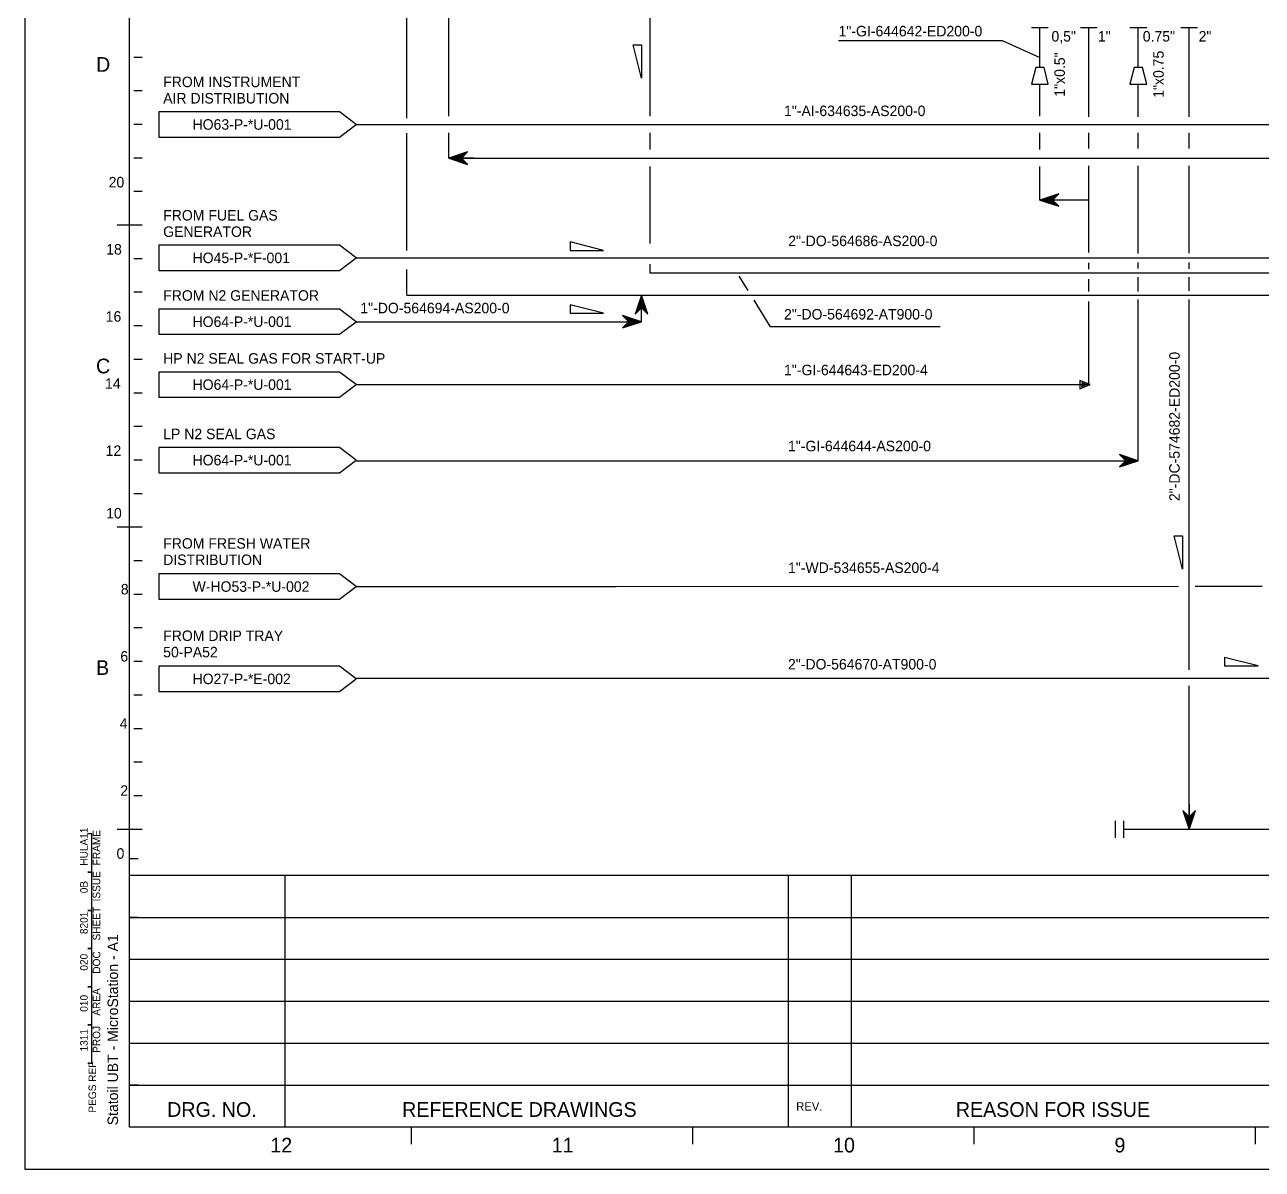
# Model space of a CAD drawing. Extents: x 0 to 840, y 0 to 594.
# Drawn here: x 0 to 295, y 0 to 272.8 of the extents above; entities that cross this region are included whole.
import ezdxf

# ---------------------------------------------------------------- set-up
doc = ezdxf.new("R2010")
doc.units = 0
for name, color, linetype in [('01-LIN-025-A', 7, 'Continuous'), ('08-LIN-050-A', 7, 'Continuous'), ('15-LIN-025-PHAN', 7, 'Continuous'), ('18-LIN-025-SP', 7, 'Continuous'), ('34-TXT-018', 7, 'Continuous'), ('35-TXT-025', 7, 'Continuous'), ('39-TXT-100', 7, 'Continuous'), ('40-', 7, 'Continuous'), ('43-', 7, 'Continuous'), ('45-', 7, 'Continuous')]:
    doc.layers.add(name, color=color, linetype=linetype)

msp = doc.modelspace()

# ---------------------------------------------------------------- linework, layer by layer
at = {"layer": '01-LIN-025-A'}
for p, q in [((194, 269), (233, 269)), ((233, 269), (242, 265)), ((172.42, 209.43), (170.3, 212.83)), ((177.81, 200.77), (173.85, 207.14)), ((218.22, 200.77), (177.81, 200.77))]:
    msp.add_line(p, q, dxfattribs=at)
for points in [[(244, 272), (240, 272)], [(255.64, 272), (251.64, 272)], [(267.46, 272), (263.46, 272)], [(279.56, 272), (275.56, 272)], [(241, 262.57), (240, 258.57)], [(243, 262.57), (241, 262.57)], [(244, 258.57), (243, 262.57)], [(264.46, 262.57), (263.46, 258.57)], [(266.46, 262.57), (264.46, 262.57)], [(267.46, 258.57), (266.46, 262.57)], [(240, 258.57), (244, 258.57)], [(263.46, 258.57), (267.46, 258.57)], [(75, 252), (32, 252)], [(32, 252), (32, 246)], [(79, 249), (75, 252)], [(75, 246), (79, 249)], [(32, 246), (75, 246)], [(105.58, 239.5), (104.08, 241), (105.58, 242.5), (101.08, 241), (105.58, 239.5)], [(103.88, 241.93), (103.88, 240.07)], [(103.98, 241.97), (103.98, 240.03)], [(104.08, 242), (104.08, 241)], [(104.18, 242.03), (104.18, 241.1)], [(104.28, 242.07), (104.28, 241.2)], [(104.38, 242.1), (104.38, 241.3)], [(104.48, 242.13), (104.48, 241.4)], [(104.58, 242.17), (104.58, 241.5)], [(104.68, 242.2), (104.68, 241.6)], [(104.78, 242.23), (104.78, 241.7)], [(104.88, 242.27), (104.88, 241.8)], [(104.98, 242.3), (104.98, 241.9)], [(105.08, 242.33), (105.08, 242)], [(105.18, 242.37), (105.18, 242.1)], [(105.28, 242.4), (105.28, 242.2)], [(105.38, 242.43), (105.38, 242.3)], [(105.48, 242.47), (105.48, 242.4)], [(107.08, 241), (101.08, 241)], [(101.18, 241.03), (101.18, 240.97)], [(101.28, 241.07), (101.28, 240.93)], [(101.38, 241.1), (101.38, 240.9)], [(101.48, 241.13), (101.48, 240.87)], [(101.58, 241.17), (101.58, 240.83)], [(101.68, 241.2), (101.68, 240.8)], [(101.78, 241.23), (101.78, 240.77)], [(101.88, 241.27), (101.88, 240.73)], [(101.98, 241.3), (101.98, 240.7)], [(102.08, 241.33), (102.08, 240.67)], [(102.18, 241.37), (102.18, 240.63)], [(102.28, 241.4), (102.28, 240.6)], [(102.38, 241.43), (102.38, 240.57)], [(102.48, 241.47), (102.48, 240.53)], [(102.58, 241.5), (102.58, 240.5)], [(102.68, 241.53), (102.68, 240.47)], [(102.78, 241.57), (102.78, 240.43)], [(102.88, 241.6), (102.88, 240.4)], [(102.98, 241.63), (102.98, 240.37)], [(103.08, 241.67), (103.08, 240.33)], [(103.18, 241.7), (103.18, 240.3)], [(103.28, 241.73), (103.28, 240.27)], [(103.38, 241.77), (103.38, 240.23)], [(103.48, 241.8), (103.48, 240.2)], [(103.58, 241.83), (103.58, 240.17)], [(103.68, 241.87), (103.68, 240.13)], [(103.78, 241.9), (103.78, 240.1)], [(104.08, 241), (104.08, 240)], [(104.18, 240.9), (104.18, 239.97)], [(104.28, 240.8), (104.28, 239.93)], [(104.38, 240.7), (104.38, 239.9)], [(104.48, 240.6), (104.48, 239.87)], [(104.58, 240.5), (104.58, 239.83)], [(104.68, 240.4), (104.68, 239.8)], [(104.78, 240.3), (104.78, 239.77)], [(104.88, 240.2), (104.88, 239.73)], [(104.98, 240.1), (104.98, 239.7)], [(105.08, 240), (105.08, 239.67)], [(105.18, 239.9), (105.18, 239.63)], [(105.28, 239.8), (105.28, 239.6)], [(105.38, 239.7), (105.38, 239.57)], [(105.48, 239.6), (105.48, 239.53)], [(246.5, 229.5), (245, 231), (246.5, 232.5), (242, 231), (246.5, 229.5)], [(248, 231), (242, 231)], [(242.1, 231.03), (242.1, 230.97)], [(242.2, 231.07), (242.2, 230.93)], [(242.3, 231.1), (242.3, 230.9)], [(242.4, 231.13), (242.4, 230.87)], [(242.5, 231.17), (242.5, 230.83)], [(242.6, 231.2), (242.6, 230.8)], [(242.7, 231.23), (242.7, 230.77)], [(242.8, 231.27), (242.8, 230.73)], [(242.9, 231.3), (242.9, 230.7)], [(243, 231.33), (243, 230.67)], [(243.1, 231.37), (243.1, 230.63)], [(243.2, 231.4), (243.2, 230.6)], [(243.3, 231.43), (243.3, 230.57)], [(243.4, 231.47), (243.4, 230.53)], [(243.5, 231.5), (243.5, 230.5)], [(243.6, 231.53), (243.6, 230.47)], [(243.7, 231.57), (243.7, 230.43)], [(243.8, 231.6), (243.8, 230.4)], [(243.9, 231.63), (243.9, 230.37)], [(244, 231.67), (244, 230.33)], [(244.1, 231.7), (244.1, 230.3)], [(244.2, 231.73), (244.2, 230.27)], [(244.3, 231.77), (244.3, 230.23)], [(244.4, 231.8), (244.4, 230.2)], [(244.5, 231.83), (244.5, 230.17)], [(244.6, 231.87), (244.6, 230.13)], [(244.7, 231.9), (244.7, 230.1)], [(244.8, 231.93), (244.8, 230.07)], [(244.9, 231.97), (244.9, 230.03)], [(245, 232), (245, 231)], [(245, 231), (245, 230)], [(245.1, 232.03), (245.1, 231.1)], [(245.1, 230.9), (245.1, 229.97)], [(245.2, 232.07), (245.2, 231.2)], [(245.2, 230.8), (245.2, 229.93)], [(245.3, 232.1), (245.3, 231.3)], [(245.3, 230.7), (245.3, 229.9)], [(245.4, 232.13), (245.4, 231.4)], [(245.4, 230.6), (245.4, 229.87)], [(245.5, 232.17), (245.5, 231.5)], [(245.5, 230.5), (245.5, 229.83)], [(245.6, 232.2), (245.6, 231.6)], [(245.6, 230.4), (245.6, 229.8)], [(245.7, 232.23), (245.7, 231.7)], [(245.7, 230.3), (245.7, 229.77)], [(245.8, 232.27), (245.8, 231.8)], [(245.8, 230.2), (245.8, 229.73)], [(245.9, 232.3), (245.9, 231.9)], [(246, 232.33), (246, 232)], [(246.1, 232.37), (246.1, 232.1)], [(246.2, 232.4), (246.2, 232.2)], [(246.3, 232.43), (246.3, 232.3)], [(246.4, 232.47), (246.4, 232.4)], [(245.9, 230.1), (245.9, 229.7)], [(246, 230), (246, 229.67)], [(246.1, 229.9), (246.1, 229.63)], [(246.2, 229.8), (246.2, 229.6)], [(246.3, 229.7), (246.3, 229.57)], [(246.4, 229.6), (246.4, 229.53)], [(75, 220.21), (32, 220.21)], [(32, 220.21), (32, 214.21)], [(79, 217.21), (75, 220.21)], [(75, 214.21), (79, 217.21)], [(32, 214.21), (75, 214.21)], [(145.5, 203.81), (147, 205.31), (148.5, 203.81), (147, 208.31), (145.5, 203.81)], [(147.6, 206.51), (146.4, 206.51)], [(147.57, 206.61), (146.43, 206.61)], [(147.53, 206.71), (146.47, 206.71)], [(147.5, 206.81), (146.5, 206.81)], [(147.47, 206.91), (146.53, 206.91)], [(147.43, 207.01), (146.57, 207.01)], [(147.4, 207.11), (146.6, 207.11)], [(147.37, 207.21), (146.63, 207.21)], [(147.33, 207.31), (146.67, 207.31)], [(147.3, 207.41), (146.7, 207.41)], [(147.27, 207.51), (146.73, 207.51)], [(147.23, 207.61), (146.77, 207.61)], [(147.2, 207.71), (146.8, 207.71)], [(147.17, 207.81), (146.83, 207.81)], [(147.13, 207.91), (146.87, 207.91)], [(147.1, 208.01), (146.9, 208.01)], [(147.07, 208.11), (146.93, 208.11)], [(147.03, 208.21), (146.97, 208.21)], [(147, 202.31), (147, 208.31)], [(75, 205), (32, 205)], [(32, 205), (32, 199)], [(79, 202), (75, 205)], [(145.6, 203.91), (145.53, 203.91)], [(145.7, 204.01), (145.57, 204.01)], [(145.8, 204.11), (145.6, 204.11)], [(145.9, 204.21), (145.63, 204.21)], [(146, 204.31), (145.67, 204.31)], [(146.1, 204.41), (145.7, 204.41)], [(146.2, 204.51), (145.73, 204.51)], [(146.3, 204.61), (145.77, 204.61)], [(146.4, 204.71), (145.8, 204.71)], [(146.5, 204.81), (145.83, 204.81)], [(146.6, 204.91), (145.87, 204.91)], [(146.7, 205.01), (145.9, 205.01)], [(146.8, 205.11), (145.93, 205.11)], [(146.9, 205.21), (145.97, 205.21)], [(147, 205.31), (146, 205.31)], [(147.97, 205.41), (146.03, 205.41)], [(147.93, 205.51), (146.07, 205.51)], [(147.9, 205.61), (146.1, 205.61)], [(147.87, 205.71), (146.13, 205.71)], [(147.83, 205.81), (146.17, 205.81)], [(147.8, 205.91), (146.2, 205.91)], [(147.77, 206.01), (146.23, 206.01)], [(147.73, 206.11), (146.27, 206.11)], [(147.7, 206.21), (146.3, 206.21)], [(147.67, 206.31), (146.33, 206.31)], [(147.63, 206.41), (146.37, 206.41)], [(148, 205.31), (147, 205.31)], [(148.03, 205.21), (147.1, 205.21)], [(148.07, 205.11), (147.2, 205.11)], [(148.1, 205.01), (147.3, 205.01)], [(148.13, 204.91), (147.4, 204.91)], [(148.17, 204.81), (147.5, 204.81)], [(148.2, 204.71), (147.6, 204.71)], [(148.23, 204.61), (147.7, 204.61)], [(148.27, 204.51), (147.8, 204.51)], [(148.3, 204.41), (147.9, 204.41)], [(148.33, 204.31), (148, 204.31)], [(148.37, 204.21), (148.1, 204.21)], [(148.4, 204.11), (148.2, 204.11)], [(148.43, 204.01), (148.3, 204.01)], [(148.47, 203.91), (148.4, 203.91)], [(75, 199), (79, 202)], [(141, 202), (147, 202)], [(142.5, 203.5), (144, 202), (142.5, 200.5), (147, 202), (142.5, 203.5)], [(142.6, 203.4), (142.6, 203.47)], [(142.6, 200.53), (142.6, 200.6)], [(142.7, 203.3), (142.7, 203.43)], [(142.7, 200.57), (142.7, 200.7)], [(142.8, 203.2), (142.8, 203.4)], [(142.8, 200.6), (142.8, 200.8)], [(142.9, 203.1), (142.9, 203.37)], [(142.9, 200.63), (142.9, 200.9)], [(143, 203), (143, 203.33)], [(143, 200.67), (143, 201)], [(143.1, 202.9), (143.1, 203.3)], [(143.1, 200.7), (143.1, 201.1)], [(143.2, 202.8), (143.2, 203.27)], [(143.2, 200.73), (143.2, 201.2)], [(143.3, 202.7), (143.3, 203.23)], [(143.3, 200.77), (143.3, 201.3)], [(143.4, 202.6), (143.4, 203.2)], [(143.4, 200.8), (143.4, 201.4)], [(143.5, 202.5), (143.5, 203.17)], [(143.5, 200.83), (143.5, 201.5)], [(143.6, 202.4), (143.6, 203.13)], [(143.6, 200.87), (143.6, 201.6)], [(143.7, 202.3), (143.7, 203.1)], [(143.7, 200.9), (143.7, 201.7)], [(143.8, 202.2), (143.8, 203.07)], [(143.8, 200.93), (143.8, 201.8)], [(143.9, 202.1), (143.9, 203.03)], [(143.9, 200.97), (143.9, 201.9)], [(144, 202), (144, 203)], [(144, 201), (144, 202)], [(144.1, 201.03), (144.1, 202.97)], [(144.2, 201.07), (144.2, 202.93)], [(144.3, 201.1), (144.3, 202.9)], [(144.4, 201.13), (144.4, 202.87)], [(144.5, 201.17), (144.5, 202.83)], [(144.6, 201.2), (144.6, 202.8)], [(144.7, 201.23), (144.7, 202.77)], [(144.8, 201.27), (144.8, 202.73)], [(144.9, 201.3), (144.9, 202.7)], [(145, 201.33), (145, 202.67)], [(145.1, 201.37), (145.1, 202.63)], [(145.2, 201.4), (145.2, 202.6)], [(145.3, 201.43), (145.3, 202.57)], [(145.4, 201.47), (145.4, 202.53)], [(145.5, 201.5), (145.5, 202.5)], [(145.6, 201.53), (145.6, 202.47)], [(145.7, 201.57), (145.7, 202.43)], [(145.8, 201.6), (145.8, 202.4)], [(145.9, 201.63), (145.9, 202.37)], [(146, 201.67), (146, 202.33)], [(146.1, 201.7), (146.1, 202.3)], [(146.2, 201.73), (146.2, 202.27)], [(146.3, 201.77), (146.3, 202.23)], [(146.4, 201.8), (146.4, 202.2)], [(146.5, 201.83), (146.5, 202.17)], [(146.6, 201.87), (146.6, 202.13)], [(146.7, 201.9), (146.7, 202.1)], [(146.8, 201.93), (146.8, 202.07)], [(146.9, 201.97), (146.9, 202.03)], [(32, 199), (75, 199)], [(75, 190), (32, 190)], [(32, 190), (32, 184)], [(79, 187), (75, 190)], [(75, 184), (79, 187)], [(249, 187), (252, 187)], [(252, 187.5), (253.25, 187), (252, 186.5)], [(252, 186.5), (252.2, 187), (252, 187.5)], [(32, 184), (75, 184)], [(75, 172), (32, 172)], [(32, 172), (32, 166)], [(79, 169), (75, 172)], [(75, 166), (79, 169)], [(259.46, 168.87), (265.46, 168.87)], [(260.96, 170.37), (262.46, 168.87), (260.96, 167.37), (265.46, 168.87), (260.96, 170.37)], [(261.06, 170.27), (261.06, 170.34)], [(261.16, 170.17), (261.16, 170.3)], [(261.26, 170.07), (261.26, 170.27)], [(261.36, 169.97), (261.36, 170.24)], [(261.46, 169.87), (261.46, 170.2)], [(261.56, 169.77), (261.56, 170.17)], [(261.66, 169.67), (261.66, 170.14)], [(261.76, 169.57), (261.76, 170.1)], [(261.76, 167.64), (261.76, 168.17)], [(261.86, 169.47), (261.86, 170.07)], [(261.86, 167.67), (261.86, 168.27)], [(261.96, 169.37), (261.96, 170.04)], [(261.96, 167.7), (261.96, 168.37)], [(262.06, 169.27), (262.06, 170)], [(262.06, 167.74), (262.06, 168.47)], [(262.16, 169.17), (262.16, 169.97)], [(262.16, 167.77), (262.16, 168.57)], [(262.26, 169.07), (262.26, 169.94)], [(262.26, 167.8), (262.26, 168.67)], [(262.36, 168.97), (262.36, 169.9)], [(262.36, 167.84), (262.36, 168.77)], [(262.46, 168.87), (262.46, 169.87)], [(262.46, 167.87), (262.46, 168.87)], [(262.56, 167.9), (262.56, 169.84)], [(262.66, 167.94), (262.66, 169.8)], [(262.76, 167.97), (262.76, 169.77)], [(262.86, 168), (262.86, 169.74)], [(262.96, 168.04), (262.96, 169.7)], [(263.06, 168.07), (263.06, 169.67)], [(263.16, 168.1), (263.16, 169.64)], [(263.26, 168.14), (263.26, 169.6)], [(263.36, 168.17), (263.36, 169.57)], [(263.46, 168.2), (263.46, 169.54)], [(263.56, 168.24), (263.56, 169.5)], [(263.66, 168.27), (263.66, 169.47)], [(263.76, 168.3), (263.76, 169.44)], [(263.86, 168.34), (263.86, 169.4)], [(263.96, 168.37), (263.96, 169.37)], [(264.06, 168.4), (264.06, 169.34)], [(264.16, 168.44), (264.16, 169.3)], [(264.26, 168.47), (264.26, 169.27)], [(264.36, 168.5), (264.36, 169.24)], [(264.46, 168.54), (264.46, 169.2)], [(264.56, 168.57), (264.56, 169.17)], [(264.66, 168.6), (264.66, 169.14)], [(264.76, 168.64), (264.76, 169.1)], [(264.86, 168.67), (264.86, 169.07)], [(264.96, 168.7), (264.96, 169.04)], [(265.06, 168.74), (265.06, 169)], [(265.16, 168.77), (265.16, 168.97)], [(265.26, 168.8), (265.26, 168.94)], [(265.36, 168.84), (265.36, 168.9)], [(32, 166), (75, 166)], [(261.06, 167.4), (261.06, 167.47)], [(261.16, 167.44), (261.16, 167.57)], [(261.26, 167.47), (261.26, 167.67)], [(261.36, 167.5), (261.36, 167.77)], [(261.46, 167.54), (261.46, 167.87)], [(261.56, 167.57), (261.56, 167.97)], [(261.66, 167.6), (261.66, 168.07)], [(75, 141.87), (32, 141.87)], [(32, 141.87), (32, 135.87)], [(79, 138.87), (75, 141.87)], [(75, 135.87), (79, 138.87)], [(32, 135.87), (75, 135.87)], [(75, 119.87), (32, 119.87)], [(32, 119.87), (32, 113.87)], [(79, 116.87), (75, 119.87)], [(75, 113.87), (79, 116.87)], [(32, 113.87), (75, 113.87)], [(277.56, 87), (277.56, 81)], [(260, 79), (260, 83)], [(262, 79), (262, 83)], [(279.06, 85.5), (277.56, 84), (276.06, 85.5), (277.56, 81), (279.06, 85.5)], [(276.09, 85.4), (276.16, 85.4)], [(276.12, 85.3), (276.26, 85.3)], [(276.16, 85.2), (276.36, 85.2)], [(276.19, 85.1), (276.46, 85.1)], [(276.22, 85), (276.56, 85)], [(276.26, 84.9), (276.66, 84.9)], [(276.29, 84.8), (276.76, 84.8)], [(276.32, 84.7), (276.86, 84.7)], [(276.36, 84.6), (276.96, 84.6)], [(276.39, 84.5), (277.06, 84.5)], [(276.42, 84.4), (277.16, 84.4)], [(276.46, 84.3), (277.26, 84.3)], [(276.49, 84.2), (277.36, 84.2)], [(276.52, 84.1), (277.46, 84.1)], [(276.56, 84), (277.56, 84)], [(276.59, 83.9), (278.52, 83.9)], [(276.62, 83.8), (278.49, 83.8)], [(276.66, 83.7), (278.46, 83.7)], [(276.69, 83.6), (278.42, 83.6)], [(276.72, 83.5), (278.39, 83.5)], [(276.76, 83.4), (278.36, 83.4)], [(276.79, 83.3), (278.32, 83.3)], [(276.82, 83.2), (278.29, 83.2)], [(276.86, 83.1), (278.26, 83.1)], [(276.89, 83), (278.22, 83)], [(276.92, 82.9), (278.19, 82.9)], [(276.96, 82.8), (278.16, 82.8)], [(276.99, 82.7), (278.12, 82.7)], [(277.56, 84), (278.56, 84)], [(277.66, 84.1), (278.59, 84.1)], [(277.76, 84.2), (278.62, 84.2)], [(277.86, 84.3), (278.66, 84.3)], [(277.96, 84.4), (278.69, 84.4)], [(278.06, 84.5), (278.72, 84.5)], [(278.16, 84.6), (278.76, 84.6)], [(278.26, 84.7), (278.79, 84.7)], [(278.36, 84.8), (278.82, 84.8)], [(278.46, 84.9), (278.86, 84.9)], [(278.56, 85), (278.89, 85)], [(278.66, 85.1), (278.92, 85.1)], [(278.76, 85.2), (278.96, 85.2)], [(278.86, 85.3), (278.99, 85.3)], [(278.96, 85.4), (279.02, 85.4)], [(277.02, 82.6), (278.09, 82.6)], [(277.06, 82.5), (278.06, 82.5)], [(277.09, 82.4), (278.02, 82.4)], [(277.12, 82.3), (277.99, 82.3)], [(277.16, 82.2), (277.96, 82.2)], [(277.19, 82.1), (277.92, 82.1)], [(277.22, 82), (277.89, 82)], [(277.26, 81.9), (277.86, 81.9)], [(277.29, 81.8), (277.82, 81.8)], [(277.32, 81.7), (277.79, 81.7)], [(277.36, 81.6), (277.76, 81.6)], [(277.39, 81.5), (277.72, 81.5)], [(277.42, 81.4), (277.69, 81.4)], [(277.46, 81.3), (277.66, 81.3)], [(277.49, 81.2), (277.62, 81.2)], [(277.52, 81.1), (277.59, 81.1)]]:
    msp.add_lwpolyline(points, dxfattribs=at)
for points in [[(145, 268), (147, 268), (147, 260)], [(130, 221), (130, 219), (138, 219)], [(130, 206), (130, 204), (138, 204)], [(251.5, 188), (251.5, 186), (254, 187)], [(274, 151), (276, 151), (276, 143)], [(286, 122), (286, 120), (294, 120)]]:
    msp.add_lwpolyline(points, close=True, dxfattribs=at)
at = {"layer": '08-LIN-050-A'}
for p, q in [((91.11, 250.54), (91.11, 283)), ((101.08, 251), (101.08, 283)), ((149, 283), (149, 251)), ((242, 262.57), (242, 272)), ((265.46, 262.57), (265.46, 272)), ((277.56, 250.84), (277.56, 272)), ((242, 251), (242, 258.57)), ((265.46, 250.84), (265.46, 258.57)), ((79, 249), (535, 249)), ((91.11, 219), (91.11, 246.97)), ((101.08, 241), (101.08, 247)), ((149, 247), (149, 243)), ((242, 243), (242, 247)), ((265.46, 243.24), (265.46, 246.98)), ((277.56, 243.24), (277.56, 246.98)), ((101.08, 241), (319.13, 241)), ((149, 239), (149, 233)), ((242, 231), (242, 239)), ((265.46, 218.29), (265.46, 239.15)), ((277.56, 218.34), (277.56, 239.15)), ((149, 233), (149, 220.62)), ((253.64, 231), (242, 231)), ((79, 217.21), (544.51, 217.21)), ((149, 215.68), (149, 213.66)), ((265.46, 214.66), (265.46, 216.13)), ((277.56, 214.61), (277.56, 216.13)), ((91.11, 208.31), (91.11, 214.41)), ((149, 213.66), (541.02, 213.66)), ((265.46, 209.18), (265.46, 212.6)), ((277.56, 209.39), (277.56, 212.6)), ((91.11, 208.31), (537.16, 208.31)), ((147, 202), (147, 208.31)), ((265.46, 168.87), (265.46, 207.28)), ((277.56, 119), (277.56, 207.28)), ((79, 202), (147, 202)), ((79, 168.87), (265.46, 168.87)), ((79, 117), (305, 117)), ((277.56, 115), (277.56, 115.21)), ((277.56, 81), (277.56, 115)), ((642, 81), (262, 81)), ((0, 0), (0, 0)), ((0, 0), (0, 0)), ((0, 0), (0, 0)), ((0, 0), (0, 0)), ((0, 0), (0, 0)), ((0, 0), (0, 0)), ((0, 0), (0, 0)), ((0, 0), (0, 0)), ((0, 0), (0, 0)), ((0, 0), (0, 0)), ((0, 0), (0, 0)), ((0, 0), (0, 0)), ((0, 0), (0, 0)), ((0, 0), (0, 0)), ((0, 0), (0, 0)), ((0, 0), (0, 0)), ((0, 0), (0, 0)), ((0, 0), (0, 0)), ((0, 0), (0, 0)), ((0, 0), (0, 0)), ((0, 0), (0, 0)), ((0, 0), (0, 0)), ((0, 0), (0, 0)), ((0, 0), (0, 0))]:
    msp.add_line(p, q, dxfattribs=at)
at = {"layer": '15-LIN-025-PHAN'}
for points in [[(15, 70.8), (16, 70.8), (16, 79.9), (15, 79.9)], [(15, 61.7), (16, 61.7), (16, 70.8), (15, 70.8)], [(15, 52.6), (16, 52.6), (16, 61.7), (15, 61.7)], [(15, 43.5), (16, 43.5), (16, 52.6), (15, 52.6)], [(15, 34.4), (16, 34.4), (16, 43.5), (15, 43.5)], [(15, 25.3), (16, 25.3), (16, 34.4), (15, 34.4)]]:
    msp.add_lwpolyline(points, dxfattribs=at)
at = {"layer": '18-LIN-025-SP'}
for p, q in [((253.64, 250.84), (253.64, 272)), ((253.64, 243.24), (253.64, 246.98)), ((253.64, 218.46), (253.64, 239.15)), ((253.64, 214.54), (253.64, 216.06)), ((253.64, 209.23), (253.64, 212.14)), ((253.64, 187), (253.64, 206.83)), ((79, 187), (253.64, 187)), ((79, 138.87), (141, 138.9)), ((141, 138.9), (275, 138.97)), ((279, 138.97), (295, 138.98))]:
    msp.add_line(p, q, dxfattribs=at)
at = {"layer": '43-'}
msp.add_line((25, 60), (608, 60), dxfattribs=at)
msp.add_lwpolyline([(0, 594), (0, 0), (840, 0), (840, 594)], close=True, dxfattribs=at)
for points in [[(28, 265), (26, 265)], [(28, 257), (26, 257)], [(28, 249), (26, 249)], [(28, 241), (26, 241)], [(28, 233), (26, 233)], [(26, 225), (22, 225)], [(28, 225), (26, 225)], [(28, 217), (26, 217)], [(28, 209), (26, 209)], [(28, 201), (26, 201)], [(28, 193), (26, 193)], [(28, 185), (26, 185)], [(28, 177), (26, 177)], [(28, 169), (26, 169)], [(28, 161), (26, 161)], [(26, 153), (22, 153)], [(28, 153), (26, 153)], [(28, 145), (26, 145)], [(28, 137), (26, 137)], [(28, 129), (26, 129)], [(28, 121), (26, 121)], [(28, 113), (26, 113)], [(28, 105), (26, 105)], [(28, 97), (26, 97)], [(28, 89), (26, 89)], [(26, 81), (22, 81)], [(28, 81), (26, 81)], [(27, 74), (25, 74)], [(27, 70), (25, 70)], [(62, 70), (62, 10)], [(197, 70), (197, 10)], [(27, 60), (25, 60)], [(27, 50), (25, 50)], [(608, 50), (25, 50)], [(27, 40), (25, 40)], [(608, 40), (25, 40)], [(27, 30), (25, 30)], [(608, 30), (25, 30)], [(27, 20), (25, 20)], [(92.08, 10), (92.08, 6)], [(159.16, 10), (159.16, 6)], [(226.24, 10), (226.24, 6)], [(293.32, 10), (293.32, 6)]]:
    msp.add_lwpolyline(points, dxfattribs=at)
at = {"layer": '45-'}
for p, q in [((830, 70), (25, 70)), ((25, 20), (608, 20))]:
    msp.add_line(p, q, dxfattribs=at)
msp.add_lwpolyline([(25, 585), (830, 585), (830, 10), (25, 10)], close=True, dxfattribs=at)
msp.add_lwpolyline([(182, 70), (182, 10)], dxfattribs=at)

# ---------------------------------------------------------------- texts
at = {"layer": '34-TXT-018'}
for s, p in [('HULA11', (15, 72.35)), ('FRAME', (18, 72.43)), ('ISSUE', (18, 63.83)), ('0B', (15, 65.78)), ('SHEET', (18, 54.51)), ('8201', (15, 56.03)), ('020', (15, 47.33)), ('DOC', (18, 46.6)), ('010', (15, 37.54)), ('AREA', (18, 36.59)), ('1311', (15, 28.05)), ('PROJ', (18, 27.73)), ('PEGS REF', (17, 13.49))]:
    msp.add_text(s, height=1.8, rotation=89.9544, dxfattribs=at).set_placement(p)
at = {"layer": '35-TXT-025'}
for s, p in [('1"-GI-644642-ED200-0', (194, 270)), ('0,5"', (244.75, 268.76)), ('1"', (255.83, 268.76)), ('0.75"', (266.52, 268.76)), ('2"', (279.84, 268.76)), ('FROM INSTRUMENT ', (33, 257.9)), ('AIR DISTRIBUTION', (33, 254)), ('1"-AI-634635-AS200-0', (181, 251)), ('HO63-P-*U-001', (40, 247.75)), ('FROM FUEL GAS', (33, 226.11)), ('GENERATOR', (33, 222.21)), ('2"-DO-564686-AS200-0', (182, 220)), ('HO45-P-*F-001', (40, 215.96)), ('FROM N2 GENERATOR', (33, 207)), ('1"-DO-564694-AS200-0', (80, 204)), ('2"-DO-564692-AT900-0', (181, 202.52)), ('HO64-P-*U-001', (40, 200.75)), ('HP N2 SEAL GAS FOR START-UP', (33, 192)), ('1"-GI-644643-ED200-4', (181, 189.24)), ('HO64-P-*U-001', (40, 185.75)), ('LP N2 SEAL GAS', (33, 174)), ('1"-GI-644644-AS200-0', (181.95, 171.11)), ('HO64-P-*U-001', (40, 167.75)), ('FROM FRESH WATER', (33, 147.9)), ('DISTRIBUTION', (33, 144)), ('1"-WD-534655-AS200-4', (181.95, 142.11)), ('W-HO53-P-*U-002', (40, 137.62)), ('FROM DRIP TRAY', (33, 125.9)), ('50-PA52', (33, 122)), ('2"-DO-564670-AT900-0', (181.95, 119.11)), ('HO27-P-*E-002', (40, 115.62))]:
    msp.add_text(s, height=2.5, dxfattribs=at).set_placement(p)
for s, p in [('1"x0.5"', (247.95, 255.62)), ('1"x0.75', (271.51, 255.36)), ('2"-DC-574682-ED200-0', (275.33, 159.24))]:
    msp.add_text(s, height=2.5, rotation=90, dxfattribs=at).set_placement(p)
at = {"layer": '39-TXT-100'}
for s, height, p in [('20', 2.5, (20, 234)), ('18', 2.5, (19.42, 218)), ('16', 2.5, (19.29, 202)), ('14', 2.5, (19.14, 186)), ('12', 2.5, (19.28, 170)), ('10', 2.5, (19.4, 155.1)), ('8', 2.5, (22.91, 137)), ('6', 2.5, (22.79, 121)), ('4', 2.5, (22.64, 105)), ('2', 2.5, (22.78, 89)), ('0', 2.5, (21.89, 74)), ('REV.', 2, (183.91, 13.97))]:
    msp.add_text(s, height=height, dxfattribs=at).set_placement(p)
msp.add_text('Statoil UBT - MicroStation - A1', height=2.5, rotation=90, dxfattribs=at).set_placement((22.24, 10.48))
at = {"layer": '40-'}
for s, p in [('D', (17, 261.56)), ('C', (17, 189.69)), ('B', (17, 117.81)), ('DRG. NO.', (33.96, 12.49)), ('REFERENCE DRAWINGS', (89.96, 12.49)), ('REASON FOR ISSUE', (221.96, 12.49)), ('12', (58.54, 4)), ('11', (125.62, 4)), ('10', (192.7, 4)), ('9', (259.78, 4))]:
    msp.add_text(s, height=3.5, dxfattribs=at).set_placement(p)

doc.saveas('drawing.dxf')
